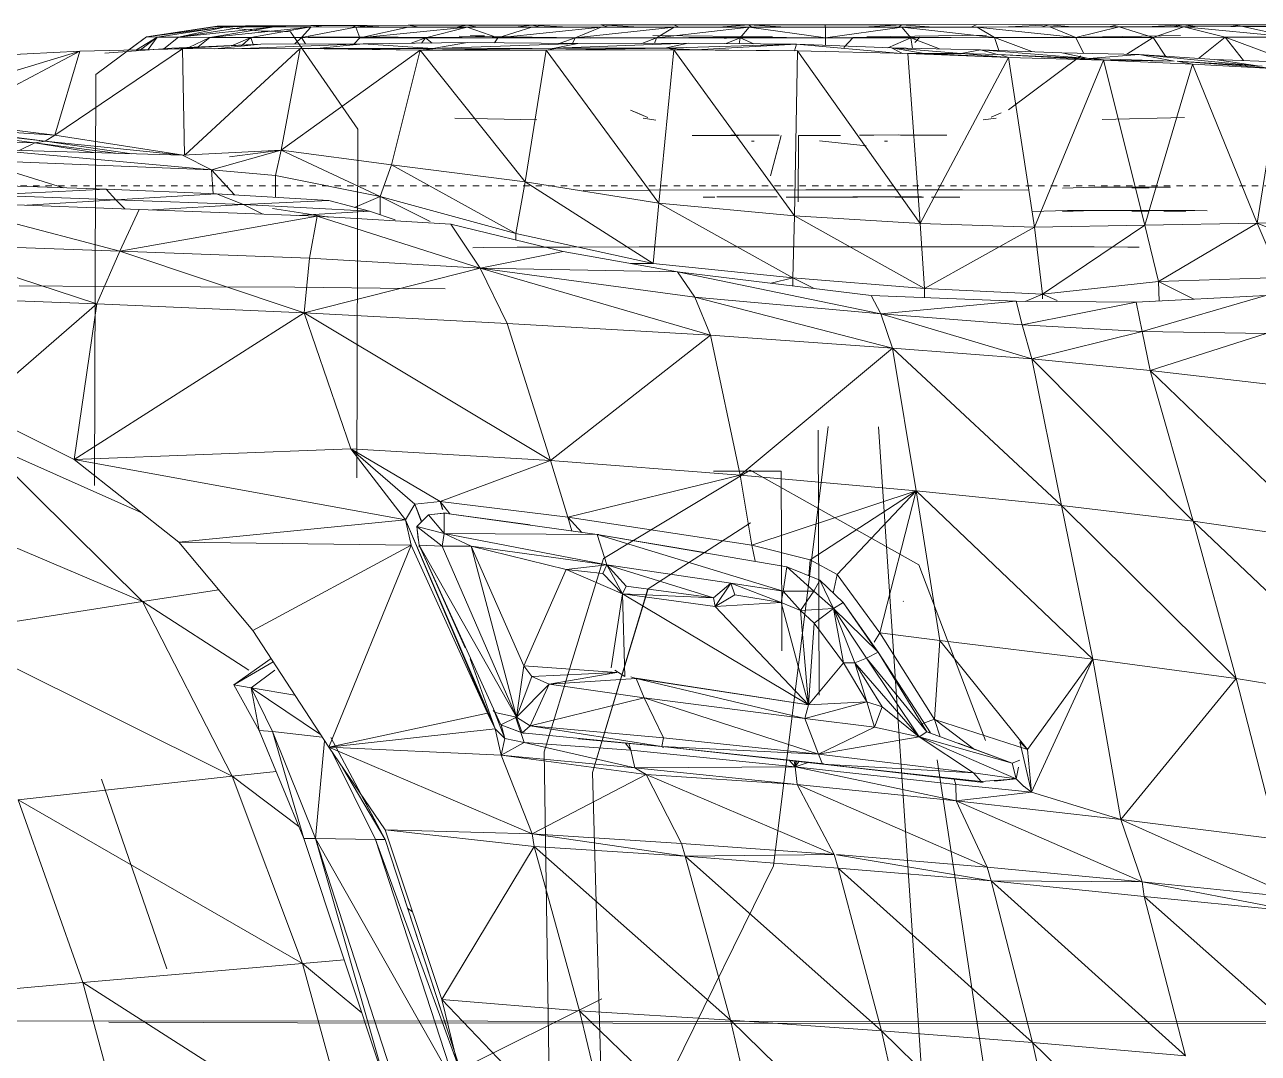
# Model space of a CAD drawing. Header units: inches. Extents: x -4830 to -242, y 9551 to 12925.
# Drawn here: x -1944.21 to -1919.66, y 12444.47 to 12464.94 of the extents above; entities that cross this region are included whole.
import ezdxf

# ---------------------------------------------------------------- set-up
doc = ezdxf.new("R2010")
doc.units = ezdxf.units.IN
doc.header["$MEASUREMENT"] = 0
doc.linetypes.add('Aligning Line 1_8_', pattern=[0.25, 0.125, -0.125])
for name, color, linetype, lineweight in [('0-1', 7, 'Continuous', 5), ('0-2', 7, 'Continuous', 9), ('A-GENM', 5, 'Continuous', 9), ('G-ANNO-SYMB-1', 147, 'Aligning Line 1_8_', 9)]:
    doc.layers.add(name, color=color, linetype=linetype, lineweight=lineweight)

# ---------------------------------------------------------------- blocks, each defined once
blk = doc.blocks.new('Land_Rover_Evoque_-_SUV_Car_Vehicle_Automobile_13067 - Land Rover EVOQUE_dwg-V128-FLOOR PLAN - 2ND FLOOR')
at = {"layer": 'A-GENM'}
for p, q in [((-0.45389, 2.2007), (-0.45417, 1.78242)), ((-0.453, 2.04102), (-0.4532, 1.78202)), ((-0.8247, 2.00493), (-0.85751, 1.92363)), ((-0.70696, 1.89138), (-0.61559, 1.98745)), ((-0.61559, 1.98745), (-0.62742, 1.91315)), ((-0.85751, 1.92363), (-0.85949, 1.98424)), ((-0.43026, 1.96467), (-0.51742, 1.86662)), ((-0.6971, 1.95886), (-0.7831, 1.86959)), ((-0.6971, 1.95886), (-0.70696, 1.89138)), ((-0.50954, 1.94482), (-0.52478, 1.86562)), ((-0.50954, 1.94482), (-0.51742, 1.86662)), ((-0.95771, 1.94282), (-0.95775, 1.91629)), ((-0.95692, 1.9429), (-0.95684, 1.91638)), ((-0.95155, 1.9408), (-0.95684, 1.91638)), ((-0.95155, 1.9408), (-0.9566, 1.88847)), ((-0.95155, 1.9408), (-0.95146, 1.90756)), ((-0.9385, 1.94207), (-0.95146, 1.90756)), ((-0.93877, 1.93847), (-0.94023, 1.90227)), ((-0.55624, 1.85477), (-0.5169, 1.94287)), ((-0.52478, 1.86562), (-0.5169, 1.94287)), ((-0.93557, 1.93405), (-0.9393, 1.88326)), ((-0.93787, 1.89105), (-0.93553, 1.93405)), ((-0.85751, 1.92363), (-0.93542, 1.93607)), ((-0.83008, 1.93548), (-0.85751, 1.92363)), ((-0.82809, 1.8739), (-0.83008, 1.93548)), ((-0.62742, 1.91315), (-0.54638, 1.93395)), ((-0.55624, 1.85477), (-0.54638, 1.93395)), ((-0.9393, 1.88326), (-0.93686, 1.92628)), ((-0.81754, 1.86267), (-0.821, 1.92815)), ((-0.80276, 1.86564), (-0.821, 1.92815)), ((-0.81754, 1.86267), (-0.821, 1.92815)), ((-0.80276, 1.86564), (-0.80178, 1.92821)), ((-0.7831, 1.86959), (-0.80178, 1.92821)), ((-0.77619, 1.92926), (-0.7831, 1.86959)), ((-0.94267, 1.86414), (-0.93717, 1.92154)), ((-0.94023, 1.90227), (-0.937, 1.92379)), ((-0.85751, 1.92363), (-0.93787, 1.89105)), ((-0.82809, 1.8739), (-0.85751, 1.92363)), ((-0.85652, 1.86692), (-0.85751, 1.92363)), ((-0.95775, 1.91629), (-0.95777, 1.88647)), ((-0.95683, 1.91035), (-0.95775, 1.91629)), ((-0.95684, 1.91638), (-0.95678, 1.88658)), ((-0.95146, 1.90756), (-0.93964, 1.91682)), ((-0.71484, 1.8249), (-0.62742, 1.91315)), ((-0.70696, 1.89138), (-0.62742, 1.91315)), ((-0.63726, 1.84079), (-0.62742, 1.91315)), ((-0.55624, 1.85477), (-0.62742, 1.91315)), ((-0.95678, 1.88658), (-0.95146, 1.90756)), ((-0.95146, 1.90756), (-0.95139, 1.87118)), ((-0.95146, 1.90756), (-0.94075, 1.89411)), ((-0.35025, 1.90633), (-0.44356, 1.81019)), ((-0.94023, 1.90227), (-0.94267, 1.86414)), ((-0.86379, 1.89841), (-0.86385, 1.89229)), ((-0.95679, 1.8924), (-0.95777, 1.88647)), ((-0.93983, 1.84607), (-0.93787, 1.89105)), ((-0.93787, 1.89105), (-0.9393, 1.88326)), ((-0.85652, 1.86692), (-0.93787, 1.89105)), ((-0.86385, 1.89229), (-0.86388, 1.88324)), ((-0.86354, 1.87663), (-0.86352, 1.88765)), ((-0.82809, 1.8739), (-0.81907, 1.89166)), ((-0.70696, 1.89138), (-0.78901, 1.80994)), ((-0.7831, 1.86959), (-0.70696, 1.89138)), ((-0.71484, 1.8249), (-0.70696, 1.89138)), ((-0.9578, 1.85383), (-0.95777, 1.88647)), ((-0.95673, 1.86739), (-0.95777, 1.88647)), ((-0.95777, 1.88647), (-0.95677, 1.88091)), ((-0.95678, 1.88658), (-0.9567, 1.85396)), ((-0.95678, 1.88658), (-0.95139, 1.87118)), ((-0.9523, 1.8849), (-0.95143, 1.83579)), ((-0.94267, 1.86414), (-0.9393, 1.88171)), ((-0.9393, 1.88171), (-0.94078, 1.83868)), ((-0.93983, 1.84607), (-0.93932, 1.88171)), ((-0.91083, 1.88701), (-0.90987, 1.84545)), ((-0.86388, 1.88324), (-0.86385, 1.82789)), ((-0.43689, 1.88744), (-0.5253, 1.78935)), ((-0.43689, 1.88744), (-0.51742, 1.86662)), ((-0.44356, 1.81019), (-0.43689, 1.88744)), ((-0.95139, 1.87118), (-0.94183, 1.87733)), ((-0.87569, 1.87168), (-0.87567, 1.8761)), ((-0.87562, 1.88001), (-0.87567, 1.8761)), ((-0.86386, 1.87162), (-0.86384, 1.87604)), ((-0.86379, 1.87995), (-0.86384, 1.87604)), ((-0.95139, 1.87118), (-0.9567, 1.85396)), ((-0.95139, 1.87118), (-0.94282, 1.8579)), ((-0.95139, 1.87118), (-0.95132, 1.83212)), ((-0.87568, 1.84149), (-0.87569, 1.87168)), ((-0.87535, 1.86913), (-0.87538, 1.86043)), ((-0.86384, 1.84145), (-0.86386, 1.87162)), ((-0.86351, 1.86908), (-0.86355, 1.86038)), ((-0.82809, 1.8739), (-0.85652, 1.86692)), ((-0.82809, 1.8739), (-0.81815, 1.87424)), ((-0.82168, 1.81528), (-0.82809, 1.8739)), ((-0.7831, 1.86959), (-0.80276, 1.86564)), ((-0.7831, 1.86959), (-0.78901, 1.80994)), ((-0.94267, 1.86414), (-0.94363, 1.82502)), ((-0.94267, 1.86414), (-0.94078, 1.83868)), ((-0.93983, 1.84607), (-0.85652, 1.86692)), ((-0.82168, 1.81528), (-0.85652, 1.86692)), ((-0.85549, 1.81123), (-0.85652, 1.86692)), ((-0.84535, 1.86405), (-0.84544, 1.85832)), ((-0.81804, 1.80205), (-0.81754, 1.86267)), ((-0.81804, 1.80205), (-0.81754, 1.86267)), ((-0.80276, 1.86564), (-0.81754, 1.86267)), ((-0.80623, 1.80501), (-0.81754, 1.86267)), ((-0.80623, 1.80501), (-0.80276, 1.86564)), ((-0.78901, 1.80994), (-0.80276, 1.86564)), ((-0.5656, 1.77164), (-0.52478, 1.86562)), ((-0.55624, 1.85477), (-0.52478, 1.86562)), ((-0.53216, 1.78739), (-0.52478, 1.86562)), ((-0.51742, 1.86662), (-0.5253, 1.78935)), ((-0.5253, 1.78935), (-0.52478, 1.86562)), ((-0.51742, 1.86662), (-0.52478, 1.86562)), ((-0.84544, 1.85832), (-0.84551, 1.84145)), ((-0.95779, 1.8189), (-0.9578, 1.85383)), ((-0.9567, 1.84884), (-0.9578, 1.85383)), ((-0.95665, 1.81905), (-0.9567, 1.85396)), ((-0.95132, 1.83212), (-0.9567, 1.85396)), ((-0.55624, 1.85477), (-0.63726, 1.84079)), ((-0.56999, 1.80976), (-0.55624, 1.85477)), ((-0.5656, 1.77164), (-0.55624, 1.85477)), ((-0.93983, 1.84607), (-0.94244, 1.799)), ((-0.94126, 1.79817), (-0.93983, 1.84607)), ((-0.93983, 1.84607), (-0.94078, 1.84023)), ((-0.85549, 1.81123), (-0.93983, 1.84607)), ((-0.94509, 1.78395), (-0.94078, 1.83868)), ((-0.94363, 1.82502), (-0.94078, 1.83868)), ((-0.94078, 1.83868), (-0.9427, 1.79273)), ((-0.87568, 1.84149), (-0.87527, 1.82541)), ((-0.86384, 1.84145), (-0.86342, 1.82536)), ((-0.84556, 1.81473), (-0.84551, 1.84145)), ((-0.63726, 1.84079), (-0.72226, 1.75155)), ((-0.63726, 1.84079), (-0.71484, 1.8249)), ((-0.63726, 1.84079), (-0.64661, 1.76353)), ((-0.56999, 1.80976), (-0.63726, 1.84079)), ((-0.63726, 1.84079), (-0.5916, 1.80772)), ((-0.95132, 1.83212), (-0.95665, 1.81905)), ((-0.95132, 1.83212), (-0.95661, 1.78225)), ((-0.94336, 1.83599), (-0.95132, 1.83212)), ((-0.95132, 1.83212), (-0.95127, 1.7911)), ((-0.91481, 1.79804), (-0.94199, 1.83473)), ((-0.95779, 1.8189), (-0.95667, 1.83036)), ((-0.86385, 1.82789), (-0.86339, 1.80991)), ((-0.35592, 1.83006), (-0.44948, 1.73394)), ((-0.35592, 1.83006), (-0.44356, 1.81019)), ((-0.95661, 1.78225), (-0.95665, 1.81905)), ((-0.94363, 1.82502), (-0.94509, 1.78395)), ((-0.82168, 1.81528), (-0.81848, 1.82262)), ((-0.71484, 1.8249), (-0.79444, 1.73957)), ((-0.71484, 1.8249), (-0.78901, 1.80994)), ((-0.72226, 1.75155), (-0.71484, 1.8249)), ((-0.9578, 1.78211), (-0.95779, 1.8189)), ((-0.95663, 1.79811), (-0.95779, 1.8189)), ((-0.95779, 1.8189), (-0.95664, 1.81491)), ((-0.82168, 1.81528), (-0.85549, 1.81123)), ((-0.8456, 1.77992), (-0.84556, 1.81473)), ((-0.82458, 1.75565), (-0.82168, 1.81528)), ((-0.82168, 1.81528), (-0.81936, 1.81537)), ((-0.82168, 1.81528), (-0.818, 1.80655)), ((-0.94417, 1.80984), (-0.95127, 1.7911)), ((-0.94126, 1.79817), (-0.85549, 1.81123)), ((-0.87437, 1.77491), (-0.87424, 1.8082)), ((-0.85743, 1.75355), (-0.85549, 1.81123)), ((-0.82458, 1.75565), (-0.85549, 1.81123)), ((-0.78901, 1.80994), (-0.81166, 1.73366)), ((-0.78901, 1.80994), (-0.80623, 1.80501)), ((-0.79444, 1.73957), (-0.78901, 1.80994)), ((-0.5916, 1.80772), (-0.64661, 1.76353)), ((-0.5916, 1.80772), (-0.60684, 1.76075)), ((-0.56999, 1.80976), (-0.59554, 1.80381)), ((-0.5916, 1.80772), (-0.59554, 1.80381)), ((-0.56999, 1.80976), (-0.5916, 1.80772)), ((-0.57396, 1.7716), (-0.56999, 1.80976)), ((-0.57285, 1.80597), (-0.57001, 1.80976)), ((-0.56999, 1.80976), (-0.57001, 1.80976)), ((-0.5656, 1.77164), (-0.56999, 1.80976)), ((-0.44356, 1.81019), (-0.53171, 1.71212)), ((-0.44356, 1.81019), (-0.5253, 1.78935)), ((-0.44356, 1.81019), (-0.44948, 1.73394)), ((-0.82103, 1.72873), (-0.81804, 1.80205)), ((-0.82103, 1.72873), (-0.81804, 1.80205)), ((-0.80623, 1.80501), (-0.81804, 1.80205)), ((-0.81166, 1.73366), (-0.81804, 1.80205)), ((-0.81166, 1.73366), (-0.80623, 1.80501)), ((-0.59801, 1.75296), (-0.57687, 1.80193)), ((-0.58473, 1.79991), (-0.58624, 1.80382)), ((-0.57687, 1.80193), (-0.58473, 1.79991)), ((-0.57687, 1.80193), (-0.58272, 1.80311)), ((-0.57983, 1.7804), (-0.57687, 1.80193)), ((-0.57687, 1.80193), (-0.57298, 1.80584)), ((-0.57687, 1.80193), (-0.57541, 1.78432)), ((-0.57687, 1.80193), (-0.5756, 1.79101)), ((-0.94319, 1.74735), (-0.94126, 1.79817)), ((-0.94126, 1.79817), (-0.94319, 1.75711)), ((-0.94126, 1.79817), (-0.94313, 1.77637)), ((-0.94126, 1.79817), (-0.94263, 1.79447)), ((-0.85743, 1.75355), (-0.94126, 1.79817)), ((-0.91322, 1.79449), (-0.91108, 1.78937)), ((-0.58473, 1.79991), (-0.60046, 1.75683)), ((-0.59801, 1.75296), (-0.58473, 1.79991)), ((-0.58473, 1.79991), (-0.5948, 1.77282)), ((-0.95127, 1.7911), (-0.95661, 1.78225)), ((-0.95127, 1.7911), (-0.95657, 1.74432)), ((-0.95127, 1.7911), (-0.94476, 1.79324)), ((-0.95127, 1.7911), (-0.95123, 1.74873)), ((-0.94509, 1.78395), (-0.94275, 1.79256)), ((-0.9427, 1.79273), (-0.94319, 1.77414)), ((-0.91063, 1.79183), (-0.90971, 1.78539)), ((-0.5253, 1.78935), (-0.53842, 1.7112)), ((-0.5253, 1.78935), (-0.53216, 1.78739)), ((-0.5253, 1.78935), (-0.53171, 1.71212)), ((-0.95777, 1.74416), (-0.9578, 1.78211)), ((-0.95661, 1.77932), (-0.9578, 1.78211)), ((-0.95657, 1.74432), (-0.95661, 1.78225)), ((-0.95164, 1.72658), (-0.95244, 1.78708)), ((-0.94509, 1.78395), (-0.94603, 1.739)), ((-0.94509, 1.78395), (-0.94319, 1.77414)), ((-0.68498, 1.75288), (-0.59612, 1.78643)), ((-0.59612, 1.78643), (-0.5961, 1.78643)), ((-0.58633, 1.76203), (-0.42233, 1.78706)), ((-0.58633, 1.76203), (-0.42237, 1.78705)), ((-0.58427, 1.70416), (-0.57494, 1.78532)), ((-0.57541, 1.78432), (-0.58427, 1.70416)), ((-0.57983, 1.7804), (-0.57541, 1.78432)), ((-0.57541, 1.78432), (-0.57494, 1.78532)), ((-0.57398, 1.69147), (-0.53216, 1.78739)), ((-0.5656, 1.77164), (-0.53216, 1.78739)), ((-0.53851, 1.7112), (-0.53216, 1.78739)), ((-0.45455, 1.28446), (-0.45417, 1.78242)), ((-0.4532, 1.78202), (-0.45334, 1.59829)), ((-0.84559, 1.73931), (-0.8456, 1.77992)), ((-0.60685, 1.76074), (-0.59164, 1.78099)), ((-0.59801, 1.75296), (-0.57983, 1.7804)), ((-0.58918, 1.70218), (-0.57983, 1.7804)), ((-0.57983, 1.7804), (-0.58427, 1.70416)), ((-0.94603, 1.739), (-0.94319, 1.77414)), ((-0.94319, 1.77414), (-0.94319, 1.75556)), ((-0.87439, 1.69572), (-0.87437, 1.77491)), ((-0.87072, 1.77353), (-0.8707, 1.76806)), ((-0.87072, 1.77353), (-0.87069, 1.7592)), ((-0.58282, 1.69046), (-0.5656, 1.77164)), ((-0.58282, 1.69046), (-0.57396, 1.7716)), ((-0.5767, 1.77071), (-0.57397, 1.77161)), ((-0.57398, 1.69147), (-0.5656, 1.77164)), ((-0.5656, 1.77164), (-0.57396, 1.7716)), ((-0.9514, 1.75335), (-0.95135, 1.76911)), ((-0.94552, 1.76328), (-0.95123, 1.74873)), ((-0.90195, 1.76438), (-0.90193, 1.76694)), ((-0.90195, 1.76438), (-0.90195, 1.75271)), ((-0.8707, 1.76806), (-0.87069, 1.7592)), ((-0.64661, 1.76353), (-0.72226, 1.75155)), ((-0.64661, 1.76353), (-0.65056, 1.73321)), ((-0.64661, 1.76353), (-0.60684, 1.76075)), ((-0.60684, 1.76075), (-0.59796, 1.76368)), ((-0.95777, 1.74416), (-0.9566, 1.7604)), ((-0.75468, 1.73245), (-0.30644, 1.7624)), ((-0.30636, 1.76238), (-0.75468, 1.73245)), ((-0.60684, 1.76075), (-0.65057, 1.73323)), ((-0.60684, 1.76075), (-0.65056, 1.73321)), ((-0.64073, 1.73229), (-0.6, 1.75881)), ((-0.64073, 1.73229), (-0.60046, 1.75683)), ((-0.63778, 1.72643), (-0.60046, 1.75683)), ((-0.60684, 1.76075), (-0.60685, 1.76074)), ((-0.60464, 1.75428), (-0.60685, 1.76074)), ((-0.60046, 1.75683), (-0.6, 1.75881)), ((-0.59801, 1.75296), (-0.60046, 1.75683)), ((-0.95084, 1.75012), (-0.9514, 1.75335)), ((-0.9514, 1.75335), (-0.95133, 1.71962)), ((-0.9514, 1.75335), (-0.94886, 1.75079)), ((-0.94603, 1.739), (-0.94319, 1.75556)), ((-0.94462, 1.69162), (-0.85743, 1.75355)), ((-0.94319, 1.75556), (-0.94319, 1.74735)), ((-0.94319, 1.74735), (-0.94319, 1.75556)), ((-0.85743, 1.75355), (-0.94319, 1.74735)), ((-0.90195, 1.75271), (-0.90194, 1.74355)), ((-0.87082, 1.73504), (-0.87083, 1.75422)), ((-0.87083, 1.75422), (-0.87082, 1.75067)), ((-0.87073, 1.75518), (-0.87069, 1.74086)), ((-0.82458, 1.75565), (-0.86129, 1.69)), ((-0.86129, 1.69), (-0.85743, 1.75355)), ((-0.82458, 1.75565), (-0.85743, 1.75355)), ((-0.82993, 1.68914), (-0.82458, 1.75565)), ((-0.82458, 1.75565), (-0.81993, 1.75567)), ((-0.72226, 1.75155), (-0.79444, 1.73957)), ((-0.68498, 1.75288), (-0.73266, 1.66766)), ((-0.72226, 1.75155), (-0.73014, 1.66256)), ((-0.65056, 1.73321), (-0.72226, 1.75155)), ((-0.72226, 1.75155), (-0.68003, 1.7116)), ((-0.72226, 1.75155), (-0.68739, 1.69792)), ((-0.72226, 1.75155), (-0.69477, 1.66857)), ((-0.63778, 1.72643), (-0.59801, 1.75296)), ((-0.63533, 1.72057), (-0.59801, 1.75296)), ((-0.59801, 1.75296), (-0.61324, 1.73434)), ((-0.59801, 1.75296), (-0.60292, 1.73046)), ((-0.59801, 1.75296), (-0.58918, 1.70218)), ((-0.36111, 1.75381), (-0.45491, 1.65766)), ((-0.36111, 1.75381), (-0.44948, 1.73394)), ((-0.95123, 1.74873), (-0.95657, 1.74432)), ((-0.95653, 1.70572), (-0.95657, 1.74432)), ((-0.95118, 1.70571), (-0.95657, 1.74432)), ((-0.95123, 1.74873), (-0.94581, 1.74963)), ((-0.95123, 1.74873), (-0.9461, 1.7372)), ((-0.95123, 1.74873), (-0.95118, 1.70571)), ((-0.94603, 1.739), (-0.94326, 1.74466)), ((-0.94462, 1.69162), (-0.94319, 1.74735)), ((-0.90206, 1.74234), (-0.90204, 1.74735)), ((-0.87069, 1.74086), (-0.87067, 1.74923)), ((-0.66635, 1.74495), (-0.66662, 1.74505)), ((-0.95777, 1.7056), (-0.95777, 1.74416)), ((-0.95777, 1.74416), (-0.9566, 1.72494)), ((-0.95777, 1.74416), (-0.9566, 1.74274)), ((-0.94795, 1.69108), (-0.94328, 1.74375)), ((-0.94603, 1.739), (-0.94795, 1.69108)), ((-0.90206, 1.74234), (-0.90204, 1.73012)), ((-0.87079, 1.72372), (-0.8708, 1.74291)), ((-0.8708, 1.74291), (-0.87079, 1.73305)), ((-0.84559, 1.73931), (-0.84558, 1.69576)), ((-0.79444, 1.73957), (-0.82007, 1.6398)), ((-0.79444, 1.73957), (-0.81166, 1.73366)), ((-0.79444, 1.73957), (-0.80086, 1.64768)), ((-0.73014, 1.66256), (-0.79444, 1.73957)), ((-0.89899, 1.73695), (-0.89902, 1.73554)), ((-0.87082, 1.73504), (-0.87085, 1.71944)), ((-0.87079, 1.72372), (-0.87079, 1.73305)), ((-0.83286, 1.63096), (-0.81166, 1.73366)), ((-0.81166, 1.73366), (-0.82103, 1.72873)), ((-0.82007, 1.6398), (-0.81166, 1.73366)), ((-0.65056, 1.73321), (-0.68003, 1.7116)), ((-0.66579, 1.7146), (-0.64073, 1.73229)), ((-0.66284, 1.70972), (-0.64073, 1.73229)), ((-0.64585, 1.73025), (-0.65056, 1.73323)), ((-0.63778, 1.72643), (-0.64073, 1.73229)), ((-0.63533, 1.72057), (-0.61324, 1.73434)), ((-0.61324, 1.73434), (-0.6157, 1.72652)), ((-0.61324, 1.73434), (-0.60292, 1.73046)), ((-0.44948, 1.73394), (-0.53766, 1.63488)), ((-0.53171, 1.71212), (-0.44948, 1.73394)), ((-0.44948, 1.73394), (-0.45491, 1.65766)), ((-0.90203, 1.72291), (-0.90204, 1.73012)), ((-0.89662, 1.7262), (-0.89915, 1.70264)), ((-0.83286, 1.63096), (-0.82103, 1.72873)), ((-0.83286, 1.63096), (-0.82103, 1.72873)), ((-0.66579, 1.7146), (-0.64175, 1.73131)), ((-0.66284, 1.70972), (-0.63778, 1.72643)), ((-0.63778, 1.72643), (-0.63533, 1.72057)), ((-0.63535, 1.71473), (-0.6157, 1.72652)), ((-0.63535, 1.71473), (-0.6157, 1.72652)), ((-0.63533, 1.72057), (-0.6157, 1.72652)), ((-0.60292, 1.73046), (-0.6157, 1.72652)), ((-0.61424, 1.69718), (-0.6157, 1.72652)), ((-0.6157, 1.72652), (-0.61424, 1.69718)), ((-0.60735, 1.69526), (-0.6157, 1.72652)), ((-0.60292, 1.73046), (-0.60735, 1.69526)), ((-0.60292, 1.73046), (-0.58918, 1.70218)), ((-0.95133, 1.71962), (-0.94626, 1.71498)), ((-0.87062, 1.72184), (-0.8706, 1.71924)), ((-0.66284, 1.70972), (-0.63533, 1.72057)), ((-0.63533, 1.72057), (-0.63535, 1.71473)), ((-0.90183, 1.71332), (-0.9018, 1.71333)), ((-0.90182, 1.70265), (-0.90183, 1.71332)), ((-0.87064, 1.71925), (-0.87062, 1.70255)), ((-0.6771, 1.70282), (-0.66579, 1.7146)), ((-0.66284, 1.70972), (-0.66579, 1.7146)), ((-0.66284, 1.70972), (-0.63535, 1.71473)), ((-0.65549, 1.69997), (-0.63535, 1.71473)), ((-0.65549, 1.69997), (-0.63535, 1.71473)), ((-0.61424, 1.69718), (-0.63535, 1.71473)), ((-0.53285, 1.67953), (-0.75471, 1.70704)), ((-0.68003, 1.7116), (-0.68739, 1.69792)), ((-0.67062, 1.70956), (-0.68004, 1.71161)), ((-0.66284, 1.70972), (-0.6771, 1.70282)), ((-0.67167, 1.69989), (-0.66284, 1.70972)), ((-0.66284, 1.70972), (-0.65549, 1.69997)), ((-0.66284, 1.70972), (-0.66187, 1.69313)), ((-0.53859, 1.71017), (-0.57893, 1.61521)), ((-0.57398, 1.69147), (-0.53859, 1.71017)), ((-0.53859, 1.71017), (-0.54404, 1.63292)), ((-0.53171, 1.71212), (-0.53859, 1.71017)), ((-0.53766, 1.63488), (-0.53859, 1.71017)), ((-0.53171, 1.71212), (-0.53766, 1.63488)), ((-0.95777, 1.7056), (-0.95774, 1.66702)), ((-0.95777, 1.7056), (-0.9566, 1.70559)), ((-0.95653, 1.70572), (-0.95654, 1.66717)), ((-0.95118, 1.70571), (-0.95654, 1.66717)), ((-0.95118, 1.70571), (-0.95653, 1.70572)), ((-0.94736, 1.7057), (-0.95118, 1.70571)), ((-0.95118, 1.70571), (-0.95118, 1.66269)), ((-0.90182, 1.70265), (-0.90181, 1.69204)), ((-0.87062, 1.70255), (-0.87061, 1.68583)), ((-0.61914, 1.70244), (-0.75299, 1.70208)), ((-0.68396, 1.68618), (-0.6771, 1.70282)), ((-0.67167, 1.69989), (-0.6771, 1.70282)), ((-0.58918, 1.70218), (-0.61769, 1.61409)), ((-0.58918, 1.70218), (-0.60735, 1.69526)), ((-0.58918, 1.70218), (-0.59757, 1.62394)), ((-0.59315, 1.62299), (-0.58431, 1.70511)), ((-0.59315, 1.62299), (-0.58427, 1.70416)), ((-0.58918, 1.70218), (-0.59315, 1.62299)), ((-0.58918, 1.70218), (-0.58427, 1.70416)), ((-0.87427, 1.6166), (-0.87439, 1.69572)), ((-0.84558, 1.69576), (-0.84552, 1.65221)), ((-0.82993, 1.68914), (-0.82451, 1.69999)), ((-0.68739, 1.69792), (-0.69477, 1.66857)), ((-0.67936, 1.69733), (-0.68739, 1.6979)), ((-0.67167, 1.69989), (-0.68396, 1.68618)), ((-0.67168, 1.68427), (-0.67167, 1.69989)), ((-0.67167, 1.69989), (-0.66187, 1.69313)), ((-0.61424, 1.69718), (-0.67027, 1.60315)), ((-0.61424, 1.69718), (-0.6658, 1.68332)), ((-0.61424, 1.69718), (-0.66387, 1.65008)), ((-0.66187, 1.69313), (-0.65549, 1.69997)), ((-0.65549, 1.69997), (-0.66187, 1.69313)), ((-0.61424, 1.69718), (-0.66187, 1.69313)), ((-0.61424, 1.69718), (-0.65549, 1.69997)), ((-0.61424, 1.69718), (-0.62763, 1.61007)), ((-0.61424, 1.69718), (-0.62754, 1.61014)), ((-0.60735, 1.69526), (-0.62754, 1.61014)), ((-0.60735, 1.69526), (-0.61769, 1.61409)), ((-0.60735, 1.69526), (-0.61424, 1.69718)), ((-0.58283, 1.69046), (-0.5849, 1.69649)), ((-0.94795, 1.69108), (-0.94838, 1.63637)), ((-0.94795, 1.69108), (-0.94463, 1.69009)), ((-0.94795, 1.69108), (-0.94504, 1.64024)), ((-0.94795, 1.69108), (-0.94597, 1.62461)), ((-0.9446, 1.69009), (-0.94504, 1.64024)), ((-0.94503, 1.62906), (-0.94462, 1.69162)), ((-0.94503, 1.62906), (-0.86129, 1.69)), ((-0.94462, 1.69162), (-0.94486, 1.66325)), ((-0.86129, 1.69), (-0.94462, 1.69162)), ((-0.90181, 1.69204), (-0.86822, 1.69189)), ((-0.86759, 1.62157), (-0.86129, 1.69)), ((-0.82993, 1.68914), (-0.86759, 1.62157)), ((-0.82993, 1.68914), (-0.86129, 1.69)), ((-0.83721, 1.61875), (-0.82993, 1.68914)), ((-0.82993, 1.68914), (-0.82582, 1.68916)), ((-0.82993, 1.68914), (-0.82713, 1.67833)), ((-0.67168, 1.68427), (-0.66187, 1.69313)), ((-0.66187, 1.69313), (-0.6658, 1.68332)), ((-0.66187, 1.69313), (-0.6658, 1.68332)), ((-0.5912, 1.60734), (-0.58282, 1.69046)), ((-0.58609, 1.68748), (-0.58283, 1.69045)), ((-0.58283, 1.69045), (-0.58583, 1.68986)), ((-0.58283, 1.69045), (-0.58575, 1.69066)), ((-0.58283, 1.69045), (-0.5857, 1.69107)), ((-0.58283, 1.69045), (-0.58558, 1.69218)), ((-0.58282, 1.69046), (-0.57398, 1.69147)), ((-0.58235, 1.60936), (-0.58282, 1.69046)), ((-0.58235, 1.60936), (-0.57398, 1.69147)), ((-0.57398, 1.69147), (-0.57893, 1.61521)), ((-0.9566, 1.6859), (-0.95774, 1.66702)), ((-0.95133, 1.65243), (-0.95129, 1.6861)), ((-0.90201, 1.67511), (-0.902, 1.68234)), ((-0.90174, 1.68338), (-0.90039, 1.68293)), ((-0.90174, 1.68338), (-0.88145, 1.67786)), ((-0.90039, 1.68293), (-0.88145, 1.67786)), ((-0.73218, 1.6833), (-0.73221, 1.6491)), ((-0.73213, 1.68332), (-0.73218, 1.6833)), ((-0.73213, 1.68332), (-0.69342, 1.68347)), ((-0.70021, 1.59034), (-0.68396, 1.68618)), ((-0.67168, 1.68427), (-0.70021, 1.59034)), ((-0.69342, 1.68347), (-0.65617, 1.68363)), ((-0.67168, 1.68427), (-0.68396, 1.68618)), ((-0.67562, 1.65786), (-0.67168, 1.68427)), ((-0.67562, 1.65788), (-0.6658, 1.68332)), ((-0.67168, 1.68427), (-0.6658, 1.68332)), ((-0.6658, 1.68332), (-0.66975, 1.65986)), ((-0.66975, 1.65986), (-0.6658, 1.68332)), ((-0.6658, 1.68332), (-0.66387, 1.65008)), ((-0.65617, 1.68363), (-0.64151, 1.6837)), ((-0.95233, 1.61847), (-0.95162, 1.67899)), ((-0.87077, 1.68131), (-0.87075, 1.672)), ((-0.87077, 1.68131), (-0.87074, 1.66215)), ((-0.43048, 1.62905), (-0.53285, 1.67953)), ((-0.4596, 1.58141), (-0.36581, 1.67852)), ((-0.36581, 1.67852), (-0.45491, 1.65766)), ((-0.94812, 1.66956), (-0.95118, 1.66269)), ((-0.902, 1.6629), (-0.90201, 1.67511)), ((-0.89896, 1.66972), (-0.89892, 1.66833)), ((-0.87079, 1.66997), (-0.87078, 1.6508)), ((-0.87075, 1.672), (-0.87074, 1.66215)), ((-0.68668, 1.67015), (-0.69477, 1.66857)), ((-0.95774, 1.66702), (-0.9566, 1.66837)), ((-0.9577, 1.62906), (-0.95774, 1.66702)), ((-0.9566, 1.65165), (-0.95774, 1.66702)), ((-0.95651, 1.62922), (-0.95654, 1.66717)), ((-0.95118, 1.66269), (-0.95654, 1.66717)), ((-0.95115, 1.62031), (-0.95654, 1.66717)), ((-0.73266, 1.66766), (-0.68804, 1.59355)), ((-0.69477, 1.66857), (-0.73014, 1.66256)), ((-0.69477, 1.66857), (-0.70906, 1.57564)), ((-0.67281, 1.6161), (-0.70615, 1.66779)), ((-0.70613, 1.66774), (-0.70615, 1.66779)), ((-0.95118, 1.66269), (-0.94818, 1.66218)), ((-0.95118, 1.66269), (-0.95115, 1.62031)), ((-0.95118, 1.66269), (-0.94835, 1.65549)), ((-0.90198, 1.65794), (-0.902, 1.6629)), ((-0.90186, 1.66175), (-0.90187, 1.6526)), ((-0.87074, 1.66215), (-0.87076, 1.65439)), ((-0.73014, 1.66256), (-0.80086, 1.64768)), ((-0.73014, 1.66256), (-0.73755, 1.56677)), ((-0.73014, 1.66256), (-0.70906, 1.57564)), ((-0.68496, 1.59528), (-0.67562, 1.65786)), ((-0.66975, 1.65986), (-0.67562, 1.65786)), ((-0.66387, 1.65008), (-0.67562, 1.65786)), ((-0.66826, 1.64911), (-0.67562, 1.65785)), ((-0.66387, 1.65008), (-0.66975, 1.65986)), ((-0.66387, 1.65008), (-0.66975, 1.65986)), ((-0.5426, 1.55862), (-0.45491, 1.65766)), ((-0.53766, 1.63488), (-0.45491, 1.65766)), ((-0.4596, 1.58141), (-0.45491, 1.65766)), ((-0.95133, 1.65243), (-0.95077, 1.65561)), ((-0.95128, 1.6367), (-0.95133, 1.65243)), ((-0.90186, 1.64092), (-0.90187, 1.6526)), ((-0.87076, 1.65439), (-0.87078, 1.6508)), ((-0.84552, 1.65221), (-0.84549, 1.61163)), ((-0.87063, 1.64989), (-0.87068, 1.64395)), ((-0.80086, 1.64768), (-0.83486, 1.53127)), ((-0.80086, 1.64768), (-0.82007, 1.6398)), ((-0.80086, 1.64768), (-0.8068, 1.545)), ((-0.73755, 1.56677), (-0.80086, 1.64768)), ((-0.73216, 1.64909), (-0.73221, 1.6491)), ((-0.70021, 1.59034), (-0.69095, 1.64556)), ((-0.68496, 1.59528), (-0.66826, 1.64911)), ((-0.67418, 1.6051), (-0.66826, 1.64911)), ((-0.66387, 1.65008), (-0.67027, 1.60315)), ((-0.67027, 1.60315), (-0.66387, 1.65008)), ((-0.67027, 1.60315), (-0.66826, 1.64911)), ((-0.66387, 1.65008), (-0.66826, 1.64911)), ((-0.94504, 1.64024), (-0.94597, 1.62461)), ((-0.94503, 1.62906), (-0.94504, 1.64024)), ((-0.90182, 1.63837), (-0.90186, 1.64092)), ((-0.83486, 1.53127), (-0.82007, 1.6398)), ((-0.83286, 1.63096), (-0.82007, 1.6398)), ((-0.94838, 1.63637), (-0.94832, 1.58067)), ((-0.94838, 1.63637), (-0.94597, 1.62461)), ((-0.94838, 1.63637), (-0.94591, 1.56892)), ((-0.54404, 1.63292), (-0.57893, 1.61521)), ((-0.53766, 1.63488), (-0.54896, 1.55763)), ((-0.54404, 1.63292), (-0.54896, 1.55763)), ((-0.53766, 1.63488), (-0.54404, 1.63292)), ((-0.5426, 1.55862), (-0.53766, 1.63488)), ((-0.9577, 1.62906), (-0.9566, 1.63166)), ((-0.95765, 1.59228), (-0.9577, 1.62906)), ((-0.95651, 1.59243), (-0.95651, 1.62922)), ((-0.95116, 1.57927), (-0.95651, 1.62922)), ((-0.95651, 1.62922), (-0.95115, 1.62031)), ((-0.94503, 1.62906), (-0.94597, 1.62616)), ((-0.86759, 1.62157), (-0.94503, 1.62906)), ((-0.94494, 1.5646), (-0.94503, 1.62906)), ((-0.84322, 1.57328), (-0.83286, 1.63096)), ((-0.84322, 1.57328), (-0.83286, 1.63096)), ((-0.83486, 1.53127), (-0.83286, 1.63096)), ((-0.95116, 1.57927), (-0.95115, 1.62031)), ((-0.95115, 1.62031), (-0.94836, 1.61938)), ((-0.95115, 1.62031), (-0.94835, 1.61294)), ((-0.94597, 1.62461), (-0.94591, 1.56892)), ((-0.94494, 1.5646), (-0.94594, 1.62461)), ((-0.86759, 1.62157), (-0.94494, 1.5646)), ((-0.91052, 1.61368), (-0.90961, 1.61998)), ((-0.86759, 1.62157), (-0.87832, 1.5541)), ((-0.83721, 1.61875), (-0.86759, 1.62157)), ((-0.61769, 1.61409), (-0.59757, 1.62394)), ((-0.59757, 1.62394), (-0.60349, 1.5565)), ((-0.60349, 1.5565), (-0.59315, 1.62299)), ((-0.60007, 1.55259), (-0.59315, 1.62299)), ((-0.59757, 1.62394), (-0.59315, 1.62299)), ((-0.59315, 1.62299), (-0.59706, 1.58099)), ((-0.59315, 1.62299), (-0.5927, 1.62395)), ((-0.91468, 1.60729), (-0.91096, 1.61599)), ((-0.91309, 1.61091), (-0.91096, 1.61599)), ((-0.83721, 1.61875), (-0.87832, 1.5541)), ((-0.87407, 1.58341), (-0.87427, 1.6166)), ((-0.85236, 1.54929), (-0.83721, 1.61875)), ((-0.83721, 1.61875), (-0.83712, 1.60724)), ((-0.58007, 1.58807), (-0.67281, 1.6161)), ((-0.58007, 1.58807), (-0.67279, 1.61607)), ((-0.61769, 1.61409), (-0.62754, 1.61014)), ((-0.61769, 1.61409), (-0.62459, 1.56618)), ((-0.61769, 1.61409), (-0.60349, 1.5565)), ((-0.58877, 1.54189), (-0.57893, 1.61521)), ((-0.58235, 1.60936), (-0.57893, 1.61521)), ((-0.54896, 1.55763), (-0.57893, 1.61521)), ((-0.95765, 1.59228), (-0.9566, 1.61154)), ((-0.91468, 1.60729), (-0.91309, 1.61091)), ((-0.84549, 1.61163), (-0.84539, 1.5768)), ((-0.62837, 1.6074), (-0.62754, 1.61014)), ((-0.62459, 1.56618), (-0.62754, 1.61014)), ((-0.59515, 1.55356), (-0.58235, 1.60936)), ((-0.59515, 1.55356), (-0.5912, 1.60734)), ((-0.59497, 1.60449), (-0.59123, 1.60735)), ((-0.59123, 1.60735), (-0.59478, 1.60639)), ((-0.58235, 1.60936), (-0.5912, 1.60734)), ((-0.58877, 1.54189), (-0.58235, 1.60936)), ((-0.68496, 1.59528), (-0.67418, 1.6051)), ((-0.68496, 1.59528), (-0.67027, 1.60315)), ((-0.67027, 1.60315), (-0.68255, 1.57478)), ((-0.67027, 1.60315), (-0.68059, 1.59334)), ((-0.68059, 1.59334), (-0.67027, 1.60315)), ((-0.67027, 1.60315), (-0.67418, 1.6051)), ((-0.67027, 1.60315), (-0.62852, 1.6043)), ((-0.67027, 1.60315), (-0.63294, 1.59743)), ((-0.63168, 1.5994), (-0.62852, 1.6043)), ((-0.46529, 1.51201), (-0.37002, 1.60324)), ((-0.37002, 1.60324), (-0.4596, 1.58141)), ((-0.95765, 1.59228), (-0.9566, 1.59591)), ((-0.68496, 1.59528), (-0.70072, 1.51314)), ((-0.68496, 1.59528), (-0.70021, 1.59034)), ((-0.68496, 1.59528), (-0.69434, 1.52682)), ((-0.68255, 1.57478), (-0.68496, 1.59528)), ((-0.68059, 1.59334), (-0.68496, 1.59528)), ((-0.63392, 1.55344), (-0.6305, 1.60037)), ((-0.62459, 1.56618), (-0.6305, 1.60037)), ((-0.62853, 1.55735), (-0.6305, 1.60037)), ((-0.45359, 1.43904), (-0.45334, 1.59829)), ((-0.95765, 1.59228), (-0.95761, 1.55735)), ((-0.95652, 1.55748), (-0.95651, 1.59243)), ((-0.95116, 1.54023), (-0.95651, 1.59243)), ((-0.95651, 1.59243), (-0.95116, 1.57927)), ((-0.71106, 1.51309), (-0.70021, 1.59034)), ((-0.70072, 1.51314), (-0.70021, 1.59034)), ((-0.70021, 1.59034), (-0.70024, 1.59131)), ((-0.68804, 1.59355), (-0.59039, 1.56361)), ((-0.68059, 1.59334), (-0.68255, 1.57478)), ((-0.68255, 1.57478), (-0.68059, 1.59334)), ((-0.42226, 1.59256), (-0.58007, 1.58807)), ((-0.4656, 1.59274), (-0.46567, 1.5928)), ((-0.42967, 1.52061), (-0.46567, 1.5928)), ((-0.95098, 1.58705), (-0.95147, 1.49)), ((-0.95098, 1.58705), (-0.9514, 1.46661)), ((-0.70906, 1.57567), (-0.70128, 1.58275)), ((-0.58003, 1.58807), (-0.58007, 1.58807)), ((-0.9566, 1.57612), (-0.95761, 1.55735)), ((-0.95116, 1.54023), (-0.95116, 1.57927)), ((-0.95116, 1.57927), (-0.94834, 1.57789)), ((-0.95116, 1.57927), (-0.94838, 1.57181)), ((-0.94832, 1.58067), (-0.94872, 1.52498)), ((-0.94832, 1.58067), (-0.94591, 1.56892)), ((-0.94832, 1.58067), (-0.94582, 1.50736)), ((-0.84539, 1.5768), (-0.84531, 1.55006)), ((-0.702, 1.57756), (-0.70906, 1.57566)), ((-0.4596, 1.58141), (-0.5426, 1.55862)), ((-0.46529, 1.51201), (-0.4596, 1.58141)), ((-0.94494, 1.5646), (-0.94591, 1.57047)), ((-0.85704, 1.51653), (-0.84322, 1.57328)), ((-0.85704, 1.51653), (-0.84322, 1.57328)), ((-0.83486, 1.53127), (-0.84322, 1.57328)), ((-0.70906, 1.57564), (-0.73755, 1.56677)), ((-0.70906, 1.57564), (-0.71694, 1.51113)), ((-0.68255, 1.57478), (-0.69434, 1.52682)), ((-0.68255, 1.57478), (-0.63392, 1.55344)), ((-0.95124, 1.56984), (-0.95206, 1.52072)), ((-0.94591, 1.56892), (-0.94582, 1.50736)), ((-0.94484, 1.50107), (-0.94589, 1.56892)), ((-0.94484, 1.50107), (-0.94494, 1.5646)), ((-0.87832, 1.5541), (-0.94494, 1.5646)), ((-0.81226, 1.44238), (-0.73755, 1.56677)), ((-0.73755, 1.56677), (-0.8068, 1.545)), ((-0.7435, 1.46606), (-0.73755, 1.56677)), ((-0.73755, 1.56677), (-0.71694, 1.51113)), ((-0.62459, 1.56618), (-0.62853, 1.55735)), ((-0.60349, 1.5565), (-0.62459, 1.56618)), ((-0.62459, 1.56618), (-0.60791, 1.54961)), ((-0.59039, 1.56361), (-0.42274, 1.56617)), ((-0.95761, 1.55735), (-0.9566, 1.56194)), ((-0.95654, 1.52484), (-0.95652, 1.55748)), ((-0.95116, 1.54023), (-0.95652, 1.55748)), ((-0.91058, 1.51847), (-0.90969, 1.55995)), ((-0.59275, 1.45488), (-0.54896, 1.55763)), ((-0.58877, 1.54189), (-0.54896, 1.55763)), ((-0.55098, 1.48337), (-0.5426, 1.55862)), ((-0.55098, 1.48337), (-0.54896, 1.55763)), ((-0.5426, 1.55862), (-0.54896, 1.55763)), ((-0.46529, 1.51201), (-0.5426, 1.55862)), ((-0.95761, 1.55735), (-0.95754, 1.52472)), ((-0.95761, 1.55735), (-0.9566, 1.54918)), ((-0.95134, 1.55391), (-0.95206, 1.52072)), ((-0.94484, 1.50107), (-0.87832, 1.5541)), ((-0.88706, 1.48663), (-0.87832, 1.5541)), ((-0.85236, 1.54929), (-0.87832, 1.5541)), ((-0.71106, 1.51309), (-0.70503, 1.55666)), ((-0.69434, 1.52682), (-0.63392, 1.55344)), ((-0.62853, 1.55735), (-0.63392, 1.55344)), ((-0.60791, 1.54961), (-0.63392, 1.55344)), ((-0.60791, 1.54961), (-0.62853, 1.55735)), ((-0.60803, 1.54909), (-0.59517, 1.55357)), ((-0.60349, 1.5565), (-0.60791, 1.54961)), ((-0.60791, 1.54961), (-0.60007, 1.55259)), ((-0.604, 1.54182), (-0.59961, 1.55357)), ((-0.60007, 1.55259), (-0.604, 1.54182)), ((-0.60349, 1.5565), (-0.60007, 1.55259)), ((-0.60007, 1.55259), (-0.59961, 1.55357)), ((-0.59713, 1.54378), (-0.59517, 1.55357)), ((-0.59713, 1.54378), (-0.59515, 1.55356)), ((-0.58877, 1.54189), (-0.59515, 1.55356)), ((-0.85236, 1.54929), (-0.88706, 1.48663)), ((-0.85236, 1.54929), (-0.87091, 1.4808)), ((-0.85236, 1.54929), (-0.84906, 1.5493)), ((-0.84531, 1.55006), (-0.84523, 1.53321)), ((-0.8068, 1.545), (-0.83486, 1.53127)), ((-0.81226, 1.44238), (-0.8068, 1.545)), ((-0.60791, 1.54961), (-0.69487, 1.50045)), ((-0.69435, 1.51217), (-0.60791, 1.54961)), ((-0.69434, 1.52682), (-0.60791, 1.54961)), ((-0.60791, 1.54961), (-0.61038, 1.53886)), ((-0.60791, 1.54961), (-0.604, 1.54182)), ((-0.95654, 1.52484), (-0.95116, 1.54023)), ((-0.95118, 1.5038), (-0.95116, 1.54023)), ((-0.95116, 1.54023), (-0.94862, 1.53858)), ((-0.60206, 1.53888), (-0.70762, 1.49358)), ((-0.61038, 1.53886), (-0.69487, 1.50045)), ((-0.63739, 1.52628), (-0.60206, 1.53888)), ((-0.61038, 1.53886), (-0.61139, 1.53789)), ((-0.59713, 1.54381), (-0.61061, 1.53864)), ((-0.61038, 1.53886), (-0.60401, 1.54183)), ((-0.604, 1.54182), (-0.61038, 1.53886)), ((-0.60989, 1.53496), (-0.60204, 1.53889)), ((-0.60989, 1.53496), (-0.60206, 1.53888)), ((-0.59713, 1.54381), (-0.60405, 1.54192)), ((-0.60204, 1.53889), (-0.59713, 1.54378)), ((-0.60204, 1.53889), (-0.58877, 1.54189)), ((-0.59275, 1.45488), (-0.60204, 1.53889)), ((-0.59713, 1.54378), (-0.59712, 1.54381)), ((-0.58877, 1.54189), (-0.59713, 1.54378)), ((-0.59275, 1.45488), (-0.58877, 1.54189)), ((-0.95214, 1.5335), (-0.95216, 1.52627)), ((-0.84523, 1.53321), (-0.84511, 1.52761)), ((-0.70762, 1.49358), (-0.60991, 1.53495)), ((-0.69486, 1.49653), (-0.60989, 1.53496)), ((-0.69486, 1.49653), (-0.60991, 1.53495)), ((-0.59275, 1.45488), (-0.60989, 1.53496)), ((-0.37496, 1.53384), (-0.46529, 1.51201)), ((-0.46529, 1.51201), (-0.37496, 1.53384)), ((-0.9566, 1.52993), (-0.95754, 1.52472)), ((-0.83486, 1.53127), (-0.861, 1.44909)), ((-0.83486, 1.53127), (-0.85704, 1.51653)), ((-0.83981, 1.44522), (-0.83486, 1.53127)), ((-0.81226, 1.44238), (-0.83486, 1.53127)), ((-0.69434, 1.52682), (-0.70072, 1.51314)), ((-0.69434, 1.52682), (-0.69435, 1.51217)), ((-0.95754, 1.52472), (-0.95747, 1.49493)), ((-0.95754, 1.52472), (-0.9566, 1.51911)), ((-0.95655, 1.49502), (-0.95654, 1.52484)), ((-0.95654, 1.52484), (-0.95123, 1.47058)), ((-0.95654, 1.52484), (-0.95118, 1.5038)), ((-0.94872, 1.52498), (-0.94813, 1.47222)), ((-0.94872, 1.52498), (-0.94582, 1.50736)), ((-0.69487, 1.50045), (-0.64293, 1.52375)), ((-0.42192, 1.52391), (-0.54614, 1.48339)), ((-0.861, 1.44909), (-0.85704, 1.51653)), ((-0.861, 1.44909), (-0.85704, 1.51653)), ((-0.71694, 1.51114), (-0.71065, 1.51596)), ((-0.71009, 1.50527), (-0.71109, 1.51408)), ((-0.71106, 1.51309), (-0.71109, 1.51408)), ((-0.54659, 1.44819), (-0.42186, 1.51901)), ((-0.4386, 1.51846), (-0.54609, 1.48338)), ((-0.54608, 1.47848), (-0.43328, 1.51974)), ((-0.42186, 1.51901), (-0.54608, 1.47848)), ((-0.94484, 1.50107), (-0.94582, 1.50891)), ((-0.82437, 1.51372), (-0.82457, 1.49512)), ((-0.7435, 1.46606), (-0.71694, 1.51113)), ((-0.71694, 1.51113), (-0.71291, 1.51254)), ((-0.71291, 1.51223), (-0.71694, 1.51113)), ((-0.71548, 1.4984), (-0.71694, 1.51113)), ((-0.70072, 1.51314), (-0.71106, 1.51309)), ((-0.71009, 1.50527), (-0.71106, 1.51309)), ((-0.70072, 1.51314), (-0.71009, 1.50527)), ((-0.70072, 1.51314), (-0.7042, 1.49942)), ((-0.69435, 1.51217), (-0.7042, 1.49942)), ((-0.70072, 1.51314), (-0.69435, 1.51217)), ((-0.69435, 1.51217), (-0.69487, 1.50045)), ((-0.46529, 1.51201), (-0.55098, 1.48337)), ((-0.55098, 1.48337), (-0.46529, 1.51201)), ((-0.95123, 1.47058), (-0.95118, 1.5038)), ((-0.95118, 1.5038), (-0.94852, 1.50715)), ((-0.95118, 1.5038), (-0.94846, 1.50166)), ((-0.95118, 1.5038), (-0.9484, 1.49641)), ((-0.94813, 1.47222), (-0.94582, 1.50736)), ((-0.94582, 1.50736), (-0.9457, 1.44878)), ((-0.87091, 1.4808), (-0.8583, 1.50602)), ((-0.70661, 1.50181), (-0.71548, 1.49841)), ((-0.71548, 1.49841), (-0.70644, 1.50164)), ((-0.71009, 1.50527), (-0.7101, 1.5053)), ((-0.7042, 1.49942), (-0.71009, 1.50527)), ((-0.9566, 1.50056), (-0.95747, 1.49493)), ((-0.94572, 1.44051), (-0.94484, 1.50107)), ((-0.94484, 1.50107), (-0.9457, 1.45033)), ((-0.89432, 1.43092), (-0.94484, 1.50107)), ((-0.94484, 1.50107), (-0.88706, 1.48663)), ((-0.82457, 1.49512), (-0.82515, 1.43766)), ((-0.7435, 1.46606), (-0.71548, 1.4984)), ((-0.71548, 1.4984), (-0.70764, 1.49357)), ((-0.70762, 1.49355), (-0.71548, 1.4984)), ((-0.70762, 1.49355), (-0.69486, 1.49653)), ((-0.69487, 1.50045), (-0.7042, 1.49942)), ((-0.7042, 1.49942), (-0.69783, 1.50007)), ((-0.7042, 1.49942), (-0.70372, 1.49944)), ((-0.69639, 1.37925), (-0.69486, 1.49653)), ((-0.69487, 1.50045), (-0.69389, 1.50048)), ((-0.59275, 1.45488), (-0.69486, 1.49653)), ((-0.65169, 1.41655), (-0.69486, 1.49653)), ((-0.51153, 1.49468), (-0.50966, 1.49718)), ((-0.95747, 1.49493), (-0.95739, 1.46843)), ((-0.95659, 1.46851), (-0.95655, 1.49502)), ((-0.95655, 1.49502), (-0.95123, 1.47058)), ((-0.95147, 1.49), (-0.95148, 1.44441)), ((-0.7435, 1.46606), (-0.70762, 1.49355)), ((-0.73817, 1.3263), (-0.70762, 1.49355)), ((-0.69639, 1.37925), (-0.70762, 1.49355)), ((-0.9566, 1.483), (-0.95739, 1.46843)), ((-0.89432, 1.43092), (-0.88706, 1.48663)), ((-0.87091, 1.4808), (-0.88706, 1.48663)), ((-0.85922, 1.48836), (-0.86354, 1.47537)), ((-0.54614, 1.48339), (-0.59771, 1.45585)), ((-0.55098, 1.48337), (-0.59275, 1.45488)), ((-0.59275, 1.45488), (-0.55098, 1.48337)), ((-0.58248, 1.46188), (-0.54609, 1.48338)), ((-0.56842, 1.47147), (-0.54609, 1.48338)), ((-0.42189, 1.48382), (-0.54662, 1.44234)), ((-0.42189, 1.4887), (-0.54659, 1.44819)), ((-0.42189, 1.48382), (-0.54659, 1.44819)), ((-0.54608, 1.47848), (-0.54609, 1.48338)), ((-0.87091, 1.4808), (-0.89432, 1.43092)), ((-0.87091, 1.4808), (-0.88163, 1.428)), ((-0.87091, 1.4808), (-0.86172, 1.48085)), ((-0.87091, 1.4808), (-0.86549, 1.46794)), ((-0.54608, 1.47848), (-0.59023, 1.45659)), ((-0.54659, 1.44819), (-0.54608, 1.47848)), ((-0.95739, 1.46843), (-0.9566, 1.47426)), ((-0.95659, 1.46851), (-0.95123, 1.47058)), ((-0.95127, 1.44103), (-0.95123, 1.47058)), ((-0.95123, 1.47058), (-0.94812, 1.46773)), ((-0.94813, 1.47222), (-0.94801, 1.42049)), ((-0.94813, 1.47222), (-0.9457, 1.44878)), ((-0.94813, 1.47222), (-0.94565, 1.40666)), ((-0.86892, 1.45485), (-0.86354, 1.47537)), ((-0.86354, 1.47537), (-0.86692, 1.41183)), ((-0.8614, 1.43868), (-0.86354, 1.47537)), ((-0.48355, 1.44158), (-0.45854, 1.47163)), ((-0.95739, 1.46843), (-0.95731, 1.44584)), ((-0.95739, 1.46843), (-0.9566, 1.46715)), ((-0.95665, 1.4459), (-0.95659, 1.46851)), ((-0.95127, 1.44103), (-0.95659, 1.46851)), ((-0.90507, 1.46962), (-0.95411, 1.43559)), ((-0.90511, 1.46962), (-0.7289, 1.469)), ((-0.90511, 1.46962), (-0.90507, 1.46962)), ((-0.7435, 1.46606), (-0.81226, 1.44238)), ((-0.73817, 1.3263), (-0.7435, 1.46606)), ((-0.38586, 1.46834), (-0.48355, 1.44158)), ((-0.48355, 1.44158), (-0.38586, 1.46834)), ((-0.47394, 1.33064), (-0.38586, 1.46834)), ((-0.48355, 1.44158), (-0.48536, 1.46271)), ((-0.87231, 1.39814), (-0.86892, 1.45485)), ((-0.86892, 1.45485), (-0.86692, 1.41183)), ((-0.86494, 1.42654), (-0.86057, 1.45489)), ((-0.59275, 1.45488), (-0.65169, 1.41655)), ((-0.65169, 1.41655), (-0.59275, 1.45488)), ((-0.60063, 1.42652), (-0.59783, 1.45157)), ((-0.54659, 1.44819), (-0.59602, 1.45275)), ((-0.95663, 1.45124), (-0.95731, 1.44584)), ((-0.95731, 1.44584), (-0.95722, 1.42726)), ((-0.9567, 1.42733), (-0.95665, 1.4459)), ((-0.9513, 1.41559), (-0.95665, 1.4459)), ((-0.9566, 1.44586), (-0.95127, 1.44103)), ((-0.95138, 1.39483), (-0.9566, 1.4454)), ((-0.94572, 1.44051), (-0.9457, 1.45033)), ((-0.9457, 1.44878), (-0.94566, 1.44463)), ((-0.86446, 1.35915), (-0.861, 1.44909)), ((-0.86446, 1.35915), (-0.861, 1.44909)), ((-0.84331, 1.34945), (-0.861, 1.44909)), ((-0.83981, 1.44522), (-0.861, 1.44909)), ((-0.62274, 1.41569), (-0.59916, 1.45071)), ((-0.54659, 1.44819), (-0.60063, 1.42652)), ((-0.54662, 1.44234), (-0.54659, 1.44819)), ((-0.9513, 1.41559), (-0.95127, 1.44103)), ((-0.95127, 1.44103), (-0.94806, 1.44305)), ((-0.95127, 1.44103), (-0.94805, 1.43773)), ((-0.94559, 1.38095), (-0.94572, 1.44051)), ((-0.8919, 1.38218), (-0.94572, 1.44051)), ((-0.89432, 1.43092), (-0.94572, 1.44051)), ((-0.94569, 1.44051), (-0.94569, 1.44336)), ((-0.84331, 1.34945), (-0.83981, 1.44522)), ((-0.81226, 1.44238), (-0.84331, 1.34945)), ((-0.81226, 1.44238), (-0.83981, 1.44522)), ((-0.81672, 1.33781), (-0.81226, 1.44238)), ((-0.73817, 1.3263), (-0.81226, 1.44238)), ((-0.54662, 1.44234), (-0.60114, 1.41967)), ((-0.54662, 1.44234), (-0.60063, 1.42652)), ((-0.48355, 1.44158), (-0.57807, 1.40608)), ((-0.57807, 1.40608), (-0.48355, 1.44158)), ((-0.57807, 1.40608), (-0.55276, 1.43978)), ((-0.56624, 1.29805), (-0.48355, 1.44158)), ((-0.47394, 1.33064), (-0.48355, 1.44158)), ((-0.45359, 1.43904), (-0.45388, 1.34385)), ((-0.95668, 1.43625), (-0.95722, 1.42726)), ((-0.95411, 1.43559), (-0.95459, 1.42069)), ((-0.82515, 1.43766), (-0.82547, 1.34248)), ((-0.62274, 1.41569), (-0.61904, 1.43778)), ((-0.95722, 1.42726), (-0.95669, 1.43182)), ((-0.95722, 1.42726), (-0.95714, 1.41285)), ((-0.95676, 1.41292), (-0.9567, 1.42733)), ((-0.95138, 1.39483), (-0.9567, 1.42733)), ((-0.89101, 1.40477), (-0.89432, 1.43092)), ((-0.89432, 1.43092), (-0.89184, 1.38109)), ((-0.89432, 1.43092), (-0.88163, 1.428)), ((-0.89432, 1.43092), (-0.88454, 1.39574)), ((-0.88163, 1.428), (-0.88454, 1.39574)), ((-0.88163, 1.428), (-0.87052, 1.42806)), ((-0.62423, 1.40688), (-0.63588, 1.42683)), ((-0.62274, 1.41569), (-0.63168, 1.42761)), ((-0.57807, 1.40608), (-0.58045, 1.42828)), ((-0.95459, 1.42069), (-0.95691, 1.39846)), ((-0.95145, 1.37893), (-0.9566, 1.42633)), ((-0.95459, 1.42069), (-0.95452, 1.42534)), ((-0.94801, 1.42049), (-0.94592, 1.37559)), ((-0.94801, 1.42049), (-0.94563, 1.39729)), ((-0.94801, 1.42049), (-0.94551, 1.37703)), ((-0.86206, 1.4216), (-0.86692, 1.41183)), ((-0.6376, 1.42571), (-0.62423, 1.40688)), ((-0.62274, 1.41569), (-0.60063, 1.42652)), ((-0.60114, 1.41967), (-0.60063, 1.42652)), ((-0.95674, 1.41901), (-0.95714, 1.41285)), ((-0.95714, 1.41285), (-0.95675, 1.41643)), ((-0.95138, 1.39483), (-0.9513, 1.41559)), ((-0.9513, 1.41559), (-0.94783, 1.41664)), ((-0.94736, 1.40653), (-0.9513, 1.41559)), ((-0.9513, 1.41559), (-0.94759, 1.4114)), ((-0.65169, 1.41655), (-0.69639, 1.37925)), ((-0.69639, 1.37925), (-0.65169, 1.41655)), ((-0.66646, 1.36078), (-0.63168, 1.41447)), ((-0.62423, 1.40688), (-0.60114, 1.41967)), ((-0.62423, 1.40688), (-0.62274, 1.41569)), ((-0.62274, 1.41569), (-0.60114, 1.41967)), ((-0.95714, 1.41285), (-0.95706, 1.40334)), ((-0.95683, 1.40337), (-0.95676, 1.41292)), ((-0.95145, 1.37893), (-0.95676, 1.41292)), ((-0.87231, 1.39814), (-0.86692, 1.41183)), ((-0.86931, 1.34732), (-0.86692, 1.41183)), ((-0.8642, 1.36579), (-0.86692, 1.41183)), ((-0.95682, 1.40566), (-0.95706, 1.40334)), ((-0.95706, 1.40334), (-0.95698, 1.39846)), ((-0.95683, 1.40337), (-0.95691, 1.39846)), ((-0.95152, 1.36819), (-0.95683, 1.40337)), ((-0.95145, 1.37893), (-0.9566, 1.4023)), ((-0.88454, 1.39574), (-0.87176, 1.40731)), ((-0.57807, 1.40608), (-0.66646, 1.36078)), ((-0.66646, 1.36078), (-0.57807, 1.40608)), ((-0.65071, 1.26061), (-0.57807, 1.40608)), ((-0.56624, 1.29805), (-0.57807, 1.40608)), ((-0.9517, 1.36279), (-0.95698, 1.39846)), ((-0.95161, 1.3628), (-0.95698, 1.39846)), ((-0.95161, 1.3628), (-0.95691, 1.39846)), ((-0.95161, 1.3628), (-0.9566, 1.40154)), ((-0.8947, 1.28233), (-0.88454, 1.39574)), ((-0.89184, 1.38109), (-0.88454, 1.39574)), ((-0.88454, 1.39574), (-0.88932, 1.27597)), ((-0.88454, 1.39574), (-0.87238, 1.39652)), ((-0.8747, 1.34243), (-0.87231, 1.39814)), ((-0.87231, 1.39814), (-0.86931, 1.34732)), ((-0.66646, 1.36078), (-0.67234, 1.39932)), ((-0.95145, 1.37893), (-0.95138, 1.39483)), ((-0.94632, 1.38416), (-0.95138, 1.39483)), ((-0.95138, 1.39483), (-0.94655, 1.38901)), ((-0.95152, 1.36819), (-0.95145, 1.37893)), ((-0.94563, 1.37155), (-0.95145, 1.37893)), ((-0.89189, 1.38206), (-0.94559, 1.38095)), ((-0.94448, 1.32921), (-0.94559, 1.38095)), ((-0.90195, 1.31661), (-0.94559, 1.38095)), ((-0.90195, 1.31661), (-0.89187, 1.38153)), ((-0.89899, 1.31174), (-0.89188, 1.38109)), ((-0.8947, 1.28233), (-0.89184, 1.38109)), ((-0.69639, 1.37925), (-0.73817, 1.3263)), ((-0.73817, 1.3263), (-0.69639, 1.37925)), ((-0.94592, 1.37559), (-0.94348, 1.34185)), ((-0.57662, 1.3401), (-0.48087, 1.37316)), ((-0.95243, 1.36833), (-0.9517, 1.36279)), ((-0.95161, 1.3628), (-0.95152, 1.36819)), ((-0.94509, 1.35775), (-0.95152, 1.36819)), ((-0.95152, 1.36819), (-0.94514, 1.35983)), ((-0.95152, 1.36819), (-0.94522, 1.36375)), ((-0.93259, 1.33728), (-0.9517, 1.36279)), ((-0.94501, 1.35395), (-0.95161, 1.3628)), ((-0.95161, 1.3628), (-0.94501, 1.354)), ((-0.86845, 1.25408), (-0.86446, 1.35915)), ((-0.86845, 1.25408), (-0.86446, 1.35915)), ((-0.84331, 1.34945), (-0.86446, 1.35915)), ((-0.74752, 1.27888), (-0.71095, 1.36079)), ((-0.66646, 1.36078), (-0.74752, 1.27888)), ((-0.66646, 1.36078), (-0.74752, 1.27888)), ((-0.73273, 1.20413), (-0.66646, 1.36078)), ((-0.65071, 1.26061), (-0.66646, 1.36078)), ((-0.89259, 1.3554), (-0.89899, 1.31174)), ((-0.86473, 1.3519), (-0.86931, 1.34732)), ((-0.47394, 1.33064), (-0.37821, 1.35641)), ((-0.89278, 1.34857), (-0.89802, 1.30637)), ((-0.8747, 1.34243), (-0.86931, 1.34732)), ((-0.87172, 1.28329), (-0.86931, 1.34732)), ((-0.86661, 1.30239), (-0.86931, 1.34732)), ((-0.84331, 1.34945), (-0.86845, 1.25408)), ((-0.84727, 1.24437), (-0.84331, 1.34945)), ((-0.81672, 1.33781), (-0.84331, 1.34945)), ((-0.87661, 1.28622), (-0.8747, 1.34243)), ((-0.8747, 1.34243), (-0.87172, 1.28329)), ((-0.82579, 1.29862), (-0.82547, 1.34248)), ((-0.93259, 1.33728), (-0.72502, 1.33653)), ((-0.89314, 1.33613), (-0.89802, 1.30637)), ((-0.81672, 1.33781), (-0.84727, 1.24437)), ((-0.82071, 1.23222), (-0.81672, 1.33781)), ((-0.73817, 1.3263), (-0.81672, 1.33781)), ((-0.76322, 1.2759), (-0.81672, 1.33781)), ((-0.72502, 1.33653), (-0.72492, 1.33653)), ((-0.94236, 1.2892), (-0.94448, 1.32921)), ((-0.90949, 1.21408), (-0.94448, 1.32921)), ((-0.90865, 1.26191), (-0.94448, 1.32921)), ((-0.90195, 1.31661), (-0.94448, 1.32921)), ((-0.56624, 1.29805), (-0.47394, 1.33064)), ((-0.45421, 1.11906), (-0.47394, 1.33064)), ((-0.88932, 1.27597), (-0.87543, 1.32089)), ((-0.73817, 1.3263), (-0.76322, 1.2759)), ((-0.76322, 1.2759), (-0.73817, 1.3263)), ((-0.90865, 1.26191), (-0.90195, 1.31661)), ((-0.90571, 1.25702), (-0.90195, 1.31661)), ((-0.89899, 1.31174), (-0.90195, 1.31661)), ((-0.90572, 1.2497), (-0.89899, 1.31174)), ((-0.89899, 1.31174), (-0.90571, 1.25702)), ((-0.89802, 1.30637), (-0.89899, 1.31174)), ((-0.89802, 1.30637), (-0.90572, 1.2497)), ((-0.90227, 1.15779), (-0.89802, 1.30637)), ((-0.89802, 1.30637), (-0.89423, 1.29859))]:
    blk.add_line(p, q, dxfattribs=at)
blk = doc.blocks.new('Land_Rover_Evoque_-_SUV_Car_Vehicle_Automobile_13067 - Land_Rover_Evoque_-_SUV_Car_Vehicle_Automobile_13067-V129-FLOOR PLAN - 2ND FLOOR')
at = {"xscale": 39.40029010366786, "yscale": 39.40029010366786, "zscale": 39.40029010366786, "rotation": 180}
blk.add_blockref('Land_Rover_Evoque_-_SUV_Car_Vehicle_Automobile_13067 - Land Rover EVOQUE_dwg-V128-FLOOR PLAN - 2ND FLOOR', (-0.026, 10.27), dxfattribs=at)
blk = doc.blocks.new('CTR  - Topography_rvt-1-FLOOR PLAN - 2ND FLOOR')
at = {"layer": '0-2', "rotation": 89.99999999999953}
blk.add_blockref('Land_Rover_Evoque_-_SUV_Car_Vehicle_Automobile_13067 - Land_Rover_Evoque_-_SUV_Car_Vehicle_Automobile_13067-V129-FLOOR PLAN - 2ND FLOOR', (-1985.21, 12427.23), dxfattribs=at)
blk = doc.blocks.new('CTR - 1st Phase - Common Walls_rvt-1-FLOOR PLAN - 2ND FLOOR')
at = {"layer": 'G-ANNO-SYMB-1'}
blk.add_line((-514.415, 12461.731), (-4244.79, 12461.731), dxfattribs=at)

msp = doc.modelspace()

# ---------------------------------------------------------------- block references
at = {"layer": '0-1'}
for name in ['CTR  - Topography_rvt-1-FLOOR PLAN - 2ND FLOOR', 'CTR - 1st Phase - Common Walls_rvt-1-FLOOR PLAN - 2ND FLOOR']:
    msp.add_blockref(name, (0, 0), dxfattribs=at)

doc.saveas('drawing.dxf')
